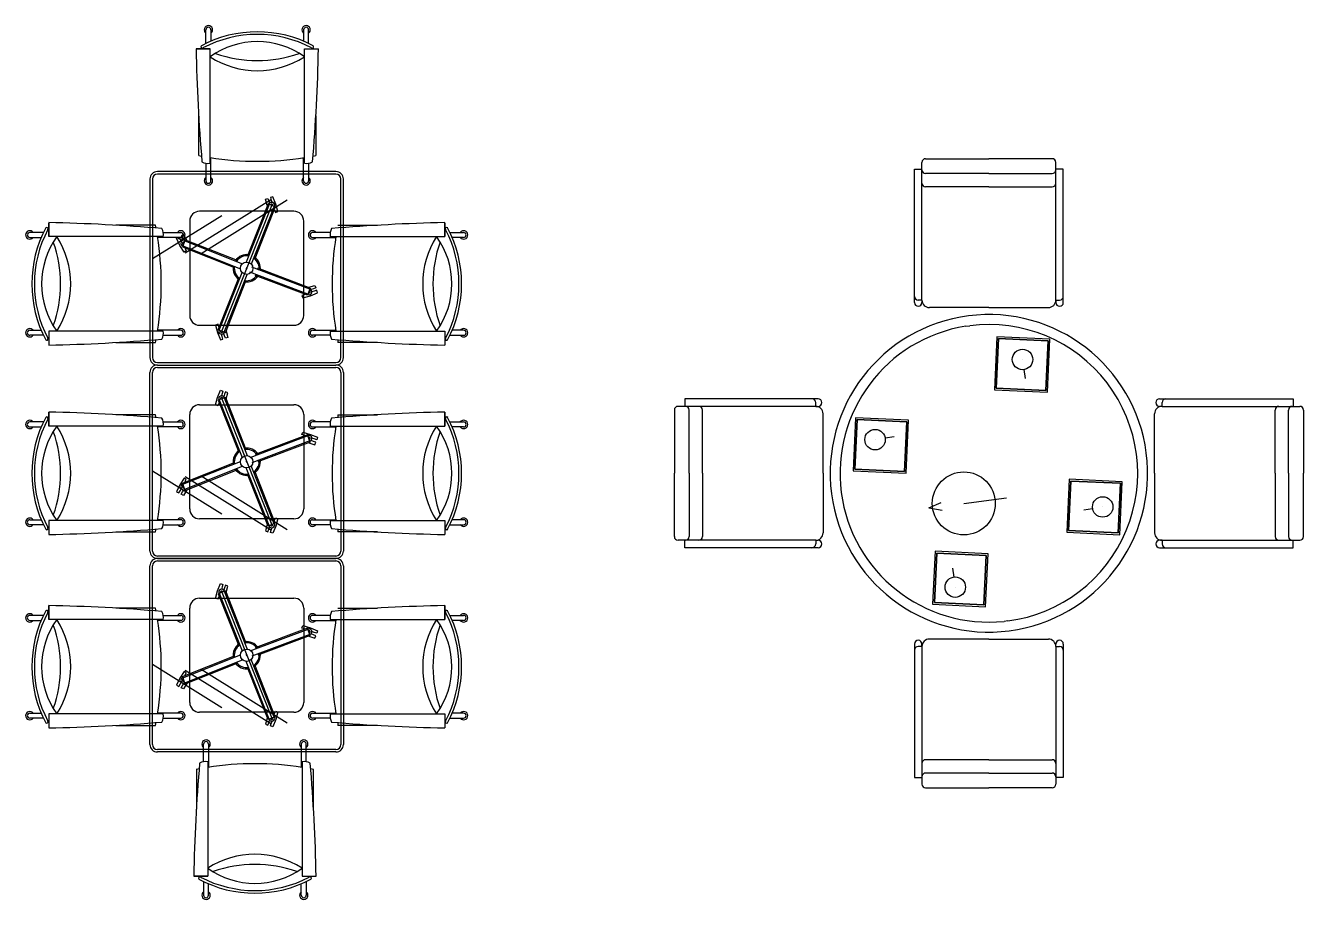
# Model space of a CAD drawing. Header units: millimetres. Extents: x 10079 to 35171, y 5151 to 19853.
# Drawn here: x 10339 to 15492, y 5163 to 8687 of the extents above; entities that cross this region are included whole.
import ezdxf

# ---------------------------------------------------------------- set-up
doc = ezdxf.new("R2010")
doc.units = ezdxf.units.MM

msp = doc.modelspace()

# ---------------------------------------------------------------- linework, layer by layer
at = {"color": 18, "linetype": 'ByBlock', "lineweight": -2, "true_color": 0x000000}
for p, q in [((11066.5, 8614.5), (11066.5, 8669.6)), ((11086.5, 8669.6), (11086.5, 8623.5)), ((11460.6, 8669.6), (11460.6, 8623.5)), ((11480.6, 8614.5), (11480.6, 8669.6)), ((11083.3, 8593.3), (11026.8, 8593.3)), ((11026.8, 8593.3), (11083.3, 8593.3)), ((11083.3, 8131.8), (11083.3, 8593.3)), ((11463.8, 8131.8), (11463.8, 8593.3)), ((11463.8, 8593.3), (11520.3, 8593.3)), ((11037.3, 8162.8), (11037.3, 8322.1)), ((11509.8, 8322.1), (11509.8, 8162.8)), ((11086.5, 8060.5), (11086.5, 8153.9)), ((11460.6, 8060.5), (11460.6, 8153.9)), ((13968.8, 8149.8), (14223.8, 8149.8)), ((14478.8, 8149.8), (14223.8, 8149.8)), ((11591, 8098), (10871, 8098)), ((11066.5, 8131.4), (11066.5, 8060.5)), ((11480.6, 8131.4), (11480.6, 8060.5)), ((13923.8, 7569.8), (13923.8, 8107.8)), ((13923.8, 8107.8), (13953.8, 8107.8)), ((13953.8, 8107.8), (13953.8, 8134.8)), ((13953.8, 7579.8), (13953.8, 8107.8)), ((14493.8, 8107.8), (14493.8, 8134.8)), ((14523.8, 8107.8), (14493.8, 8107.8)), ((14493.8, 7579.8), (14493.8, 8107.8)), ((14523.8, 7569.8), (14523.8, 8107.8)), ((10841, 8068), (10841, 7348)), ((10851, 8068), (10851, 7348)), ((11591, 8088), (10871, 8088)), ((11611, 7348), (11611, 8068)), ((11621, 7348), (11621, 8068)), ((14223.8, 8089.8), (13968.8, 8089.8)), ((14223.8, 8089.8), (14478.8, 8089.8)), ((11306.8, 7986.5), (11316.7, 7989.9)), ((11316.7, 7989.9), (11320.1, 7979.9)), ((11336.6, 7996.5), (11326.7, 7993.2)), ((11326.7, 7993.2), (11330, 7983.2)), ((11348.1, 7967.1), (11336.6, 7996.5)), ((14223.8, 8036), (13968.8, 8036)), ((14223.8, 8036), (14478.8, 8036)), ((11330.9, 7985.6), (10983.2, 7769.3)), ((11421, 7938), (11041, 7938)), ((11394.7, 7982.1), (11047, 7765.8)), ((11130.3, 7454.3), (11331.7, 7961.7)), ((11321.7, 7965.6), (11229.3, 7732.9)), ((11317, 7967.5), (11233.8, 7757.9)), ((11341.7, 7957.7), (11249.3, 7725)), ((11346.3, 7955.8), (11263.1, 7746.2)), ((11313.8, 7961.5), (11306.8, 7986.5)), ((11346.3, 7955.8), (11317, 7967.5)), ((11320.1, 7979.9), (11323.3, 7970.3)), ((11330, 7983.2), (11333.2, 7973.6)), ((11343.2, 7943.7), (11343.3, 7943.4)), ((11343.3, 7943.4), (11346.6, 7933.4)), ((11346.6, 7933.4), (11356.6, 7936.8)), ((11356.6, 7936.8), (11348.1, 7967.1)), ((10432.5, 7891.9), (10432.5, 7835.5)), ((10432.5, 7835.5), (10432.5, 7891.9)), ((11130.6, 7919.9), (10851, 7745.9)), ((11001, 7898), (11001, 7518)), ((11461, 7518), (11461, 7898)), ((12029.4, 7835.5), (12029.4, 7891.9)), ((12029.4, 7891.9), (12029.4, 7835.5)), ((10411.3, 7852.3), (10356.2, 7852.3)), ((10894, 7835.5), (10432.5, 7835.5)), ((10863, 7881.4), (10703.8, 7881.4)), ((10894.4, 7852.3), (10965.3, 7852.3)), ((10948.5, 7829), (10957.7, 7833.9)), ((10957.7, 7833.9), (10962.7, 7824.7)), ((10976.2, 7843.9), (10967, 7838.9)), ((10967, 7838.9), (10972, 7829.7)), ((10989.7, 7821.6), (10976.2, 7843.9)), ((11567.5, 7852.3), (11496.6, 7852.3)), ((11567.9, 7835.5), (12029.4, 7835.5)), ((11598.9, 7881.4), (11758.2, 7881.4)), ((12050.6, 7852.3), (12105.8, 7852.3)), ((10356.2, 7832.3), (10402.3, 7832.3)), ((10965.3, 7832.3), (10871.9, 7832.3)), ((10962, 7800.5), (10948.5, 7829)), ((10978.3, 7773.5), (10962, 7800.5)), ((10962.7, 7824.7), (10967.5, 7815.8)), ((10983.1, 7823.3), (10971.5, 7794)), ((10971.5, 7794), (11181.1, 7710.8)), ((10972, 7829.7), (10976.8, 7820.7)), ((10973.3, 7798.7), (11206, 7706.3)), ((10981.2, 7818.7), (11214, 7726.3)), ((10982.4, 7788), (10982.6, 7787.7)), ((10982.6, 7787.7), (10987.5, 7778.4)), ((10983.1, 7823.3), (11192.7, 7740.1)), ((11496.6, 7832.3), (11590.1, 7832.3)), ((12105.8, 7832.3), (12059.6, 7832.3)), ((10987.5, 7778.4), (10978.3, 7773.5)), ((11120.3, 7458.2), (11212.7, 7690.9)), ((11140.2, 7450.3), (11232.6, 7683)), ((11233.3, 7707), (11228.6, 7708.9)), ((11228.6, 7708.9), (11233.3, 7707)), ((11228.6, 7708.9), (11233.3, 7707)), ((11233.3, 7707), (11228.6, 7708.9)), ((11231.9, 7710.3), (11230, 7705.6)), ((11231.9, 7710.3), (11230, 7705.6)), ((11230, 7705.6), (11231.9, 7710.3)), ((11230, 7705.6), (11231.9, 7710.3)), ((11478, 7603.6), (11243.7, 7691.8)), ((11485.6, 7623.8), (11251.2, 7711.9)), ((11476.3, 7599), (11265.2, 7678.3)), ((11487.3, 7628.5), (11276.3, 7707.8)), ((11115.6, 7460.1), (11198.8, 7669.7)), ((11144.9, 7448.4), (11228.1, 7658)), ((11487.3, 7628.5), (11476.3, 7599)), ((11481.4, 7631.6), (11506.2, 7639.1)), ((11509.7, 7629.2), (11499.8, 7625.7)), ((11506.2, 7639.1), (11509.7, 7629.2)), ((11463.8, 7601.7), (11453.9, 7598.2)), ((11453.9, 7598.2), (11457.4, 7588.3)), ((11457.4, 7588.3), (11487.6, 7597.4)), ((11464.1, 7601.9), (11463.8, 7601.7)), ((11487.6, 7597.4), (11516.8, 7609.4)), ((11499.8, 7625.7), (11490.3, 7622.3)), ((11503.4, 7615.8), (11493.8, 7612.4)), ((11513.3, 7619.3), (11503.4, 7615.8)), ((11516.8, 7609.4), (11513.3, 7619.3)), ((13953.8, 7579.8), (13938.8, 7579.8)), ((13953.8, 7579.8), (13953.8, 7569.8)), ((14493.8, 7579.8), (14493.8, 7569.8)), ((14493.8, 7579.8), (14508.8, 7579.8)), ((14223.8, 7549.8), (13983.8, 7549.8)), ((14223.8, 7549.8), (14463.8, 7549.8)), ((11041, 7478), (11421, 7478)), ((11115.3, 7482.5), (11105.3, 7479.1)), ((11105.3, 7479.1), (11113.8, 7448.8)), ((11118.6, 7472.5), (11115.3, 7482.5)), ((11118.7, 7472.2), (11118.6, 7472.5)), ((14130.6, 7474.3), (14146.6, 7476.3)), ((10356.2, 7458.1), (10402.3, 7458.1)), ((10411.3, 7438.1), (10356.2, 7438.1)), ((10894, 7454.9), (10432.5, 7454.9)), ((10432.5, 7454.9), (10432.5, 7398.4)), ((10965.3, 7458.1), (10871.9, 7458.1)), ((10894.4, 7438.1), (10965.3, 7438.1)), ((11113.8, 7448.8), (11125.3, 7419.4)), ((11144.9, 7448.4), (11115.6, 7460.1)), ((11125.3, 7419.4), (11135.3, 7422.7)), ((11131.9, 7432.7), (11128.7, 7442.3)), ((11135.3, 7422.7), (11131.9, 7432.7)), ((11141.9, 7436), (11138.7, 7445.6)), ((11145.2, 7426), (11141.9, 7436)), ((11155.2, 7429.4), (11145.2, 7426)), ((11148.2, 7454.4), (11155.2, 7429.4)), ((11496.6, 7458.1), (11590.1, 7458.1)), ((11567.5, 7438.1), (11496.6, 7438.1)), ((11567.9, 7454.9), (12029.4, 7454.9)), ((12029.4, 7454.9), (12029.4, 7398.4)), ((12050.6, 7438.1), (12105.8, 7438.1)), ((12105.8, 7458.1), (12059.6, 7458.1)), ((14256.3, 7432.1), (14246.3, 7218.3)), ((14253.6, 7225), (14263, 7424.8)), ((14263, 7424.8), (14253.6, 7225)), ((14470.1, 7422.1), (14256.3, 7432.1)), ((14462.8, 7415.4), (14263, 7424.8)), ((14263, 7424.8), (14462.8, 7415.4)), ((14460.1, 7208.3), (14470.1, 7422.1)), ((10703.8, 7408.9), (10863, 7408.9)), ((11758.2, 7408.9), (11598.9, 7408.9)), ((14453.4, 7215.7), (14462.8, 7415.4)), ((14462.8, 7415.4), (14453.4, 7215.7)), ((10871, 7328), (11591, 7328)), ((10871, 7318), (11591, 7318)), ((10871, 7318), (11591, 7318)), ((14359.5, 7340.4), (14359.5, 7340.3)), ((10841, 6568), (10841, 7288)), ((10851, 6568), (10851, 7288)), ((10871, 7308), (11591, 7308)), ((11611, 7288), (11611, 6568)), ((11621, 7288), (11621, 6568)), ((14370.8, 7263.9), (14365.5, 7299.5)), ((11113.8, 7187.1), (11125.3, 7216.5)), ((11125.3, 7216.5), (11135.3, 7213.2)), ((14246.3, 7218.3), (14460.1, 7208.3)), ((14453.4, 7215.7), (14253.6, 7225)), ((14253.6, 7225), (14453.4, 7215.7)), ((11105.3, 7156.8), (11113.8, 7187.1)), ((11118.6, 7163.4), (11115.3, 7153.4)), ((11144.9, 7187.5), (11115.6, 7175.8)), ((11115.6, 7175.8), (11198.8, 6966.2)), ((11118.7, 7163.7), (11118.6, 7163.4)), ((11120.3, 7177.7), (11212.7, 6945)), ((11131.9, 7203.2), (11128.7, 7193.6)), ((11130.3, 7181.7), (11331.7, 6674.3)), ((11135.3, 7213.2), (11131.9, 7203.2)), ((11141.9, 7199.9), (11138.7, 7190.3)), ((11140.2, 7185.6), (11232.6, 6952.9)), ((11145.2, 7209.9), (11141.9, 7199.9)), ((11144.9, 7187.5), (11228.1, 6977.9)), ((11155.2, 7206.5), (11145.2, 7209.9)), ((11148.2, 7181.5), (11155.2, 7206.5)), ((13535.4, 7181.4), (12997.4, 7181.4)), ((12997.4, 7181.4), (12997.4, 7151.4)), ((13525.4, 7151.4), (13525.4, 7166.4)), ((14912.1, 7181.4), (15450.2, 7181.4)), ((14922.1, 7151.4), (14922.1, 7166.4)), ((15450.2, 7181.4), (15450.2, 7151.4)), ((10432.5, 7128.2), (10432.5, 7071.7)), ((10432.5, 7071.7), (10432.5, 7128.2)), ((10863, 7117.7), (10703.8, 7117.7)), ((11001, 6738), (11001, 7118)), ((11041, 7158), (11421, 7158)), ((11115.3, 7153.4), (11105.3, 7156.8)), ((11461, 7118), (11461, 6738)), ((11598.9, 7117.7), (11758.2, 7117.7)), ((12029.4, 7071.7), (12029.4, 7128.2)), ((12029.4, 7128.2), (12029.4, 7071.7)), ((12955.4, 7136.4), (12955.4, 6881.4)), ((12997.4, 7151.4), (12970.4, 7151.4)), ((13525.4, 7151.4), (12997.4, 7151.4)), ((13015.4, 6881.4), (13015.4, 7136.4)), ((13069.2, 6881.4), (13069.2, 7136.4)), ((13525.4, 7151.4), (13535.4, 7151.4)), ((13555.4, 6881.4), (13555.4, 7121.4)), ((14892.1, 6881.4), (14892.1, 7121.4)), ((14922.1, 7151.4), (14912.1, 7151.4)), ((14922.1, 7151.4), (15450.2, 7151.4)), ((15378.4, 6881.4), (15378.4, 7136.4)), ((15432.1, 6881.4), (15432.1, 7136.4)), ((15450.2, 7151.4), (15477.1, 7151.4)), ((15492.1, 7136.4), (15492.1, 6881.4)), ((10411.3, 7088.5), (10356.2, 7088.5)), ((10356.2, 7068.5), (10402.3, 7068.5)), ((10894, 7071.7), (10432.5, 7071.7)), ((10965.3, 7068.5), (10871.9, 7068.5)), ((10894.4, 7088.5), (10965.3, 7088.5)), ((11567.5, 7088.5), (11496.6, 7088.5)), ((11496.6, 7068.5), (11590.1, 7068.5)), ((11567.9, 7071.7), (12029.4, 7071.7)), ((12050.6, 7088.5), (12105.8, 7088.5)), ((12105.8, 7068.5), (12059.6, 7068.5)), ((13686.4, 7105.5), (13676.4, 6891.8)), ((13693.1, 7098.2), (13683.7, 6898.4)), ((13683.7, 6898.4), (13693.1, 7098.2)), ((13900.2, 7095.5), (13686.4, 7105.5)), ((13693.1, 7098.2), (13892.9, 7088.8)), ((13892.9, 7088.8), (13693.1, 7098.2)), ((13892.9, 7088.8), (13883.5, 6889.1)), ((13883.5, 6889.1), (13892.9, 7088.8)), ((13890.2, 6881.7), (13900.2, 7095.5)), ((11478, 7032.3), (11243.7, 6944.2)), ((11485.6, 7012.1), (11251.2, 6924)), ((11476.3, 7036.9), (11265.2, 6957.6)), ((11453.9, 7037.7), (11457.4, 7047.6)), ((11463.8, 7034.2), (11453.9, 7037.7)), ((11457.4, 7047.6), (11487.6, 7038.5)), ((11464.1, 7034.1), (11463.8, 7034.2)), ((11487.3, 7007.5), (11476.3, 7036.9)), ((11487.6, 7038.5), (11516.8, 7026.5)), ((11499.8, 7010.2), (11490.3, 7013.6)), ((11503.4, 7020.1), (11493.8, 7023.5)), ((11509.7, 7006.7), (11499.8, 7010.2)), ((11513.3, 7016.6), (11503.4, 7020.1)), ((11516.8, 7026.5), (11513.3, 7016.6)), ((13764.8, 7017.1), (13764.8, 7017.1)), ((13841.3, 7028.4), (13805.7, 7023.1)), ((11487.3, 7007.5), (11276.3, 6928.1)), ((11481.4, 7004.3), (11506.2, 6996.8)), ((11506.2, 6996.8), (11509.7, 7006.7)), ((10971.5, 6841.9), (11181.1, 6925.1)), ((10973.3, 6837.2), (11206, 6929.6)), ((10981.2, 6817.3), (11214, 6909.6)), ((11233.3, 6928.9), (11228.6, 6927)), ((11228.6, 6927), (11233.3, 6928.9)), ((11228.6, 6927), (11233.3, 6928.9)), ((11233.3, 6928.9), (11228.6, 6927)), ((11230, 6930.3), (11231.9, 6925.6)), ((11230, 6930.3), (11231.9, 6925.6)), ((11231.9, 6925.6), (11230, 6930.3)), ((11231.9, 6925.6), (11230, 6930.3)), ((11341.7, 6678.2), (11249.3, 6910.9)), ((11130.6, 6716), (10851, 6890)), ((10978.3, 6862.4), (10962, 6835.4)), ((10987.5, 6857.5), (10978.3, 6862.4)), ((10982.6, 6848.2), (10987.5, 6857.5)), ((10983.1, 6812.6), (11192.7, 6895.8)), ((11330.9, 6650.3), (10983.2, 6866.6)), ((11394.7, 6653.8), (11047, 6870.1)), ((11321.7, 6670.3), (11229.3, 6903)), ((11317, 6668.4), (11233.8, 6878)), ((11346.3, 6680.1), (11263.1, 6889.7)), ((12955.4, 6626.4), (12955.4, 6881.4)), ((13015.4, 6881.4), (13015.4, 6626.4)), ((13069.2, 6881.4), (13069.2, 6626.4)), ((13555.4, 6881.4), (13555.4, 6641.4)), ((13676.4, 6891.8), (13890.2, 6881.7)), ((13683.7, 6898.4), (13883.5, 6889.1)), ((13883.5, 6889.1), (13683.7, 6898.4)), ((14547.7, 6857.6), (14537.7, 6643.9)), ((14761.5, 6847.6), (14547.7, 6857.6)), ((14892.1, 6881.4), (14892.1, 6641.4)), ((14892.1, 6881.4), (14892.1, 6881.4)), ((15378.4, 6881.4), (15378.4, 6626.4)), ((15432.1, 6881.4), (15432.1, 6626.4)), ((15492.1, 6626.4), (15492.1, 6881.4)), ((10962, 6835.4), (10948.5, 6806.9)), ((10948.5, 6806.9), (10957.7, 6802)), ((10957.7, 6802), (10962.7, 6811.2)), ((10962.7, 6811.2), (10967.5, 6820.2)), ((10967, 6797), (10972, 6806.3)), ((10983.1, 6812.6), (10971.5, 6841.9)), ((10972, 6806.3), (10976.8, 6815.2)), ((10989.7, 6814.3), (10976.2, 6792)), ((10982.4, 6847.9), (10982.6, 6848.2)), ((14545, 6650.5), (14554.4, 6850.3)), ((14554.4, 6850.3), (14545, 6650.5)), ((14754.2, 6841), (14554.4, 6850.3)), ((14554.4, 6850.3), (14754.2, 6841)), ((14744.8, 6641.2), (14754.2, 6841)), ((14754.2, 6841), (14744.8, 6641.2)), ((14751.5, 6633.9), (14761.5, 6847.6)), ((10976.2, 6792), (10967, 6797)), ((13981.3, 6741.7), (14030.7, 6763.6)), ((14122.6, 6760), (14295.3, 6782.4)), ((14122.6, 6760), (14122.6, 6760)), ((11343.3, 6692.5), (11346.6, 6702.5)), ((11346.6, 6702.5), (11356.6, 6699.1)), ((11356.6, 6699.1), (11348.1, 6668.8)), ((13981.3, 6741.7), (14034.7, 6733.2)), ((14606.3, 6734.5), (14641.9, 6739.7)), ((14682.7, 6745.7), (14682.7, 6745.7)), ((10356.2, 6694.3), (10402.3, 6694.3)), ((10411.3, 6674.3), (10356.2, 6674.3)), ((10894, 6691.1), (10432.5, 6691.1)), ((10432.5, 6691.1), (10432.5, 6634.7)), ((10965.3, 6694.3), (10871.9, 6694.3)), ((10894.4, 6674.3), (10965.3, 6674.3)), ((11421, 6698), (11041, 6698)), ((11313.8, 6674.4), (11306.8, 6649.4)), ((11306.8, 6649.4), (11316.7, 6646)), ((11316.7, 6646), (11320.1, 6656)), ((11346.3, 6680.1), (11317, 6668.4)), ((11320.1, 6656), (11323.3, 6665.6)), ((11326.7, 6642.7), (11330, 6652.7)), ((11330, 6652.7), (11333.2, 6662.3)), ((11348.1, 6668.8), (11336.6, 6639.4)), ((11343.2, 6692.2), (11343.3, 6692.5)), ((11496.6, 6694.3), (11590.1, 6694.3)), ((11567.5, 6674.3), (11496.6, 6674.3)), ((11567.9, 6691.1), (12029.4, 6691.1)), ((12029.4, 6691.1), (12029.4, 6634.7)), ((12050.6, 6674.3), (12105.8, 6674.3)), ((12105.8, 6694.3), (12059.6, 6694.3)), ((14744.8, 6641.2), (14545, 6650.5)), ((14545, 6650.5), (14744.8, 6641.2)), ((10703.8, 6645.2), (10863, 6645.2)), ((11336.6, 6639.4), (11326.7, 6642.7)), ((11758.2, 6645.2), (11598.9, 6645.2)), ((12997.4, 6611.4), (12970.4, 6611.4)), ((12997.4, 6581.4), (12997.4, 6611.4)), ((13525.4, 6611.4), (12997.4, 6611.4)), ((13525.4, 6611.4), (13535.4, 6611.4)), ((13525.4, 6611.4), (13525.4, 6596.4)), ((14537.7, 6643.9), (14751.5, 6633.9)), ((14922.1, 6611.4), (14912.1, 6611.4)), ((14922.1, 6611.4), (15450.2, 6611.4)), ((14922.1, 6611.4), (14922.1, 6596.4)), ((15450.2, 6581.4), (15450.2, 6611.4)), ((15450.2, 6611.4), (15477.1, 6611.4)), ((11591, 6548), (10871, 6548)), ((13535.4, 6581.4), (12997.4, 6581.4)), ((14006.9, 6567), (13996.9, 6353.2)), ((14004.2, 6359.9), (14013.6, 6559.7)), ((14013.6, 6559.7), (14004.2, 6359.9)), ((14220.7, 6557), (14006.9, 6567)), ((14213.4, 6550.3), (14013.6, 6559.7)), ((14013.6, 6559.7), (14213.4, 6550.3)), ((14204, 6350.5), (14213.4, 6550.3)), ((14213.4, 6550.3), (14204, 6350.5)), ((14210.7, 6343.2), (14220.7, 6557)), ((14912.1, 6581.4), (15450.2, 6581.4)), ((10841, 5788), (10841, 6508)), ((10851, 5788), (10851, 6508)), ((10871, 6538), (11591, 6538)), ((11591, 6538), (10871, 6538)), ((10871, 6528), (11591, 6528)), ((11611, 6508), (11611, 5788)), ((11621, 6508), (11621, 5788)), ((14076.8, 6498.9), (14082.1, 6463.3)), ((11105.3, 6376.8), (11113.8, 6407.1)), ((11113.8, 6407.1), (11125.3, 6436.5)), ((11144.9, 6407.5), (11115.6, 6395.8)), ((11115.6, 6395.8), (11198.8, 6186.2)), ((11120.3, 6397.7), (11212.7, 6165)), ((11125.3, 6436.5), (11135.3, 6433.2)), ((11131.9, 6423.2), (11128.7, 6413.6)), ((11130.3, 6401.7), (11331.7, 5894.3)), ((11135.3, 6433.2), (11131.9, 6423.2)), ((11141.9, 6419.9), (11138.7, 6410.3)), ((11140.2, 6405.6), (11232.6, 6172.9)), ((11145.2, 6429.9), (11141.9, 6419.9)), ((11144.9, 6407.5), (11228.1, 6197.9)), ((11155.2, 6426.5), (11145.2, 6429.9)), ((11148.2, 6401.5), (11155.2, 6426.5)), ((14088.1, 6422.5), (14088.1, 6422.5)), ((10432.5, 6348.2), (10432.5, 6291.7)), ((10432.5, 6291.7), (10432.5, 6348.2)), ((11041, 6378), (11421, 6378)), ((11115.3, 6373.4), (11105.3, 6376.8)), ((11118.6, 6383.4), (11115.3, 6373.4)), ((11118.7, 6383.7), (11118.6, 6383.4)), ((12029.4, 6291.7), (12029.4, 6348.2)), ((12029.4, 6348.2), (12029.4, 6291.7)), ((13996.9, 6353.2), (14210.7, 6343.2)), ((14204, 6350.5), (14004.2, 6359.9)), ((14004.2, 6359.9), (14204, 6350.5)), ((10411.3, 6308.5), (10356.2, 6308.5)), ((10356.2, 6288.5), (10402.3, 6288.5)), ((10894, 6291.7), (10432.5, 6291.7)), ((10863, 6337.7), (10703.8, 6337.7)), ((10965.3, 6288.5), (10871.9, 6288.5)), ((10894.4, 6308.5), (10965.3, 6308.5)), ((11001, 5958), (11001, 6338)), ((11461, 6338), (11461, 5958)), ((11567.5, 6308.5), (11496.6, 6308.5)), ((11496.6, 6288.5), (11590.1, 6288.5)), ((11567.9, 6291.7), (12029.4, 6291.7)), ((11598.9, 6337.7), (11758.2, 6337.7)), ((12050.6, 6308.5), (12105.8, 6308.5)), ((12105.8, 6288.5), (12059.6, 6288.5)), ((11478, 6252.3), (11243.7, 6164.2)), ((11476.3, 6256.9), (11265.2, 6177.6)), ((11453.9, 6257.7), (11457.4, 6267.6)), ((11463.8, 6254.2), (11453.9, 6257.7)), ((11457.4, 6267.6), (11487.6, 6258.5)), ((11464.1, 6254.1), (11463.8, 6254.2)), ((11487.3, 6227.5), (11476.3, 6256.9)), ((11487.6, 6258.5), (11516.8, 6246.5)), ((11503.4, 6240.1), (11493.8, 6243.5)), ((11513.3, 6236.6), (11503.4, 6240.1)), ((11516.8, 6246.5), (11513.3, 6236.6)), ((14300.8, 6286.5), (14284.8, 6284.4)), ((11485.6, 6232.1), (11251.2, 6144)), ((11487.3, 6227.5), (11276.3, 6148.1)), ((11481.4, 6224.3), (11506.2, 6216.8)), ((11499.8, 6230.2), (11490.3, 6233.6)), ((11509.7, 6226.7), (11499.8, 6230.2)), ((11506.2, 6216.8), (11509.7, 6226.7)), ((13923.8, 6193.1), (13923.8, 5655)), ((13953.8, 6183.1), (13953.8, 6193.1)), ((14223.8, 6213.1), (13983.8, 6213.1)), ((14223.8, 6213.1), (14463.8, 6213.1)), ((14493.8, 6183.1), (14493.8, 6193.1)), ((14523.8, 6193.1), (14523.8, 5655)), ((10971.5, 6061.9), (11181.1, 6145.1)), ((10973.3, 6057.2), (11206, 6149.6)), ((11233.3, 6148.9), (11228.6, 6147)), ((11228.6, 6147), (11233.3, 6148.9)), ((11228.6, 6147), (11233.3, 6148.9)), ((11233.3, 6148.9), (11228.6, 6147)), ((11231.9, 6145.6), (11230, 6150.3)), ((11231.9, 6145.6), (11230, 6150.3)), ((11230, 6150.3), (11231.9, 6145.6)), ((11230, 6150.3), (11231.9, 6145.6)), ((13953.8, 6183.1), (13938.8, 6183.1)), ((13953.8, 6183.1), (13953.8, 5655)), ((14493.8, 6183.1), (14493.8, 5655)), ((14493.8, 6183.1), (14508.8, 6183.1)), ((11130.6, 5936), (10851, 6110)), ((10978.3, 6082.4), (10962, 6055.4)), ((10987.5, 6077.5), (10978.3, 6082.4)), ((10981.2, 6037.3), (11214, 6129.6)), ((10983.1, 6032.6), (11192.7, 6115.8)), ((11330.9, 5870.3), (10983.2, 6086.6)), ((11394.7, 5873.8), (11047, 6090.1)), ((11321.7, 5890.3), (11229.3, 6123)), ((11317, 5888.4), (11233.8, 6098)), ((11341.7, 5898.2), (11249.3, 6130.9)), ((11346.3, 5900.1), (11263.1, 6109.7)), ((10962, 6055.4), (10948.5, 6026.9)), ((10957.7, 6022), (10962.7, 6031.2)), ((10962.7, 6031.2), (10967.5, 6040.2)), ((10983.1, 6032.6), (10971.5, 6061.9)), ((10972, 6026.3), (10976.8, 6035.2)), ((10989.7, 6034.3), (10976.2, 6012)), ((10982.4, 6067.9), (10982.6, 6068.2)), ((10982.6, 6068.2), (10987.5, 6077.5)), ((10948.5, 6026.9), (10957.7, 6022)), ((10967, 6017), (10972, 6026.3)), ((10976.2, 6012), (10967, 6017)), ((10356.2, 5914.3), (10402.3, 5914.3)), ((10411.3, 5894.3), (10356.2, 5894.3)), ((10894, 5911.1), (10432.5, 5911.1)), ((10432.5, 5911.1), (10432.5, 5854.7)), ((10965.3, 5914.3), (10871.9, 5914.3)), ((10894.4, 5894.3), (10965.3, 5894.3)), ((11421, 5918), (11041, 5918)), ((11313.8, 5894.4), (11306.8, 5869.4)), ((11316.7, 5866), (11320.1, 5876)), ((11346.3, 5900.1), (11317, 5888.4)), ((11320.1, 5876), (11323.3, 5885.6)), ((11330, 5872.7), (11333.2, 5882.3)), ((11348.1, 5888.8), (11336.6, 5859.4)), ((11343.2, 5912.2), (11343.3, 5912.5)), ((11343.3, 5912.5), (11346.6, 5922.5)), ((11346.6, 5922.5), (11356.6, 5919.1)), ((11356.6, 5919.1), (11348.1, 5888.8)), ((11496.6, 5914.3), (11590.1, 5914.3)), ((11567.5, 5894.3), (11496.6, 5894.3)), ((11567.9, 5911.1), (12029.4, 5911.1)), ((12029.4, 5911.1), (12029.4, 5854.7)), ((12050.6, 5894.3), (12105.8, 5894.3)), ((12105.8, 5914.3), (12059.6, 5914.3)), ((10703.8, 5865.2), (10863, 5865.2)), ((11306.8, 5869.4), (11316.7, 5866)), ((11326.7, 5862.7), (11330, 5872.7)), ((11336.6, 5859.4), (11326.7, 5862.7)), ((11758.2, 5865.2), (11598.9, 5865.2)), ((11057, 5718.5), (11057, 5789.5)), ((11077, 5789.5), (11077, 5696)), ((11451.2, 5789.5), (11451.2, 5696)), ((11471.2, 5718.5), (11471.2, 5789.5)), ((11591, 5768), (10871, 5768)), ((11591, 5758), (10871, 5758)), ((14223.8, 5726.8), (13968.8, 5726.8)), ((14223.8, 5726.8), (14478.8, 5726.8)), ((11027.9, 5687.2), (11027.9, 5527.9)), ((11073.8, 5718.1), (11073.8, 5256.7)), ((11454.4, 5718.1), (11454.4, 5256.7)), ((11500.4, 5527.9), (11500.4, 5687.2)), ((14223.8, 5673.1), (13968.8, 5673.1)), ((14223.8, 5673.1), (14478.8, 5673.1)), ((13923.8, 5655), (13953.8, 5655)), ((13953.8, 5655), (13953.8, 5628.1)), ((14523.8, 5655), (14493.8, 5655)), ((14493.8, 5655), (14493.8, 5628.1)), ((13968.8, 5613.1), (14223.8, 5613.1)), ((14478.8, 5613.1), (14223.8, 5613.1)), ((11073.8, 5256.7), (11017.4, 5256.7)), ((11017.4, 5256.7), (11073.8, 5256.7)), ((11454.4, 5256.7), (11510.9, 5256.7)), ((11057, 5235.4), (11057, 5180.3)), ((11077, 5180.3), (11077, 5226.5)), ((11451.2, 5180.3), (11451.2, 5226.5)), ((11471.2, 5235.4), (11471.2, 5180.3))]:
    msp.add_line(p, q, dxfattribs=at)
for centre, radius in [((11231, 7708), 25), ((14359.5, 7340.3), 41.3), ((13764.8, 7017.1), 41.3), ((11231, 6928), 25), ((14122.6, 6760), 127), ((14682.7, 6745.7), 41.3), ((14088.1, 6422.5), 41.3), ((11231, 6148), 25)]:
    msp.add_circle(centre, radius, dxfattribs=at)
for centre, radius, start, end in [((11273.6, 8179.9), 481.4, 62.0686, 117.9314), ((11076.5, 8669.6), 16.9, 306.1574, 233.8426), ((11076.5, 8669.6), 10, 0, 180), ((11470.6, 8669.6), 16.9, 306.1574, 233.8426), ((11470.6, 8669.6), 10, 0, 180), ((11273.6, 8179.9), 470.9, 62.2928, 117.7072), ((11273.6, 8298.4), 323.7, 53.9912, 126.0088), ((17815.9, 8720.3), 6790.3, 181.07178, 184.92591), ((11051.4, 8601.1), 5.33, 128.6891, 307.0729), ((11273.6, 8857.5), 353, 237.3822, 302.6178), ((11273.6, 9054.6), 508.8, 250.6389, 289.3611), ((11495.7, 8601.1), 5.33, 232.9271, 51.3109), ((4731.2, 8720.3), 6790.3, 355.07409, 358.92822), ((11273.6, 9337.2), 1197.9, 258.6259, 259.1827), ((11273.6, 9337.2), 1197.9, 260.8598, 279.1402), ((11273.6, 9337.2), 1197.9, 280.8173, 281.3741), ((13968.8, 8134.8), 15, 90, 180), ((14478.8, 8134.8), 15, 0, 90), ((10871, 8068), 30, 90, 180), ((11073.8, 8175.7), 44.9, 238.9956, 282.1617), ((11473.3, 8175.7), 44.9, 257.8383, 301.0044), ((11591, 8068), 30, 0, 90), ((13968.8, 8104.8), 15, 180, 270), ((14478.8, 8104.8), 15, 270, 0), ((10871, 8068), 20, 90, 180), ((11076.5, 8060.5), 16.9, 126.1574, 53.8426), ((11076.5, 8060.5), 10, 180, 0), ((11470.6, 8060.5), 16.9, 126.1574, 53.8426), ((11470.6, 8060.5), 10, 180, 0), ((11591, 8068), 20, 0, 90), ((13968.8, 8051), 15, 180, 270), ((14478.8, 8051), 15, 270, 0), ((11041, 7898), 40, 90, 180), ((11331.7, 7961.7), 12.1, 338.348, 158.348), ((11331.7, 7961.7), 5.25, 338.348, 158.348), ((11421, 7898), 40, 0, 90), ((10305.5, 1102.8), 6790.3, 85.07409, 88.92822), ((12156.4, 1102.8), 6790.3, 91.07178, 94.92591), ((10356.2, 7842.3), 16.9, 36.1574, 323.8426), ((10356.2, 7842.3), 10, 90, 270), ((10845.9, 7645.2), 481.4, 152.0686, 207.9314), ((10845.9, 7645.2), 470.9, 152.2928, 207.7072), ((10727.5, 7645.2), 323.7, 143.9912, 216.0088), ((10424.7, 7867.4), 5.33, 322.9271, 141.3109), ((10168.3, 7645.2), 353, 327.3822, 32.6178), ((9688.6, 7645.2), 1197.9, 10.8173, 11.3741), ((9688.6, 7645.2), 1197.9, 350.8598, 9.1402), ((10850.1, 7844.9), 44.9, 347.8383, 31.0044), ((10965.3, 7842.3), 16.9, 216.1574, 143.8426), ((10965.3, 7842.3), 10, 270, 90), ((11496.6, 7842.3), 16.9, 36.1574, 323.8426), ((11496.6, 7842.3), 10, 90, 270), ((11611.8, 7844.9), 44.9, 148.9956, 192.1617), ((12773.3, 7645.2), 1197.9, 170.8598, 189.1402), ((12293.7, 7645.2), 353, 147.3822, 212.6178), ((11734.5, 7645.2), 323.7, 323.9912, 36.0088), ((12037.2, 7867.4), 5.33, 38.6891, 217.0729), ((11616, 7645.2), 470.9, 332.2928, 27.7072), ((11616, 7645.2), 481.4, 332.0686, 27.9314), ((12105.8, 7842.3), 16.9, 216.1574, 143.8426), ((12105.8, 7842.3), 10, 270, 90), ((9971.2, 7645.2), 508.8, 340.6389, 19.3611), ((10977.3, 7808.7), 12.1, 68.348, 248.348), ((10977.3, 7808.7), 5.25, 68.348, 248.348), ((12490.8, 7645.2), 508.8, 160.6389, 199.3611), ((11231, 7708), 55, 80.7635, 145.9325), ((11231, 7708), 50, 80.7635, 145.9325), ((11231, 7708), 50, 350.7635, 55.9325), ((11231, 7708), 55, 350.7635, 55.9325), ((11231, 7708), 55, 170.7635, 235.9325), ((11231, 7708), 50, 170.7635, 235.9325), ((11231, 7708), 50, 260.7635, 325.9325), ((11231, 7708), 55, 260.7635, 325.9325), ((11481.8, 7613.7), 12.1, 249.3975, 69.3975), ((11481.8, 7613.7), 5.25, 249.3975, 69.3975), ((13938.8, 7594.8), 15, 180, 270), ((13983.8, 7579.8), 30, 180, 270), ((14463.8, 7579.8), 30, 270, 0), ((14508.8, 7594.8), 15, 270, 0), ((13938.8, 7569.8), 15, 180, 0), ((14508.8, 7569.8), 15, 180, 0), ((11041, 7518), 40, 180, 270), ((11421, 7518), 40, 270, 0), ((14223.7, 6881.3), 640, 7.3847, 187.3847), ((14223.8, 6881.4), 600.1, 98.9315, 275.8378), ((14223.8, 6881.4), 599.9, 277.3746, 97.3947), ((10356.2, 7448.1), 16.9, 36.1574, 323.8426), ((10356.2, 7448.1), 10, 90, 270), ((10424.7, 7423), 5.33, 218.6891, 37.0729), ((10305.5, 14187.6), 6790.3, 271.07178, 274.92591), ((9688.6, 7645.2), 1197.9, 348.6259, 349.1827), ((10850.1, 7445.4), 44.9, 328.9956, 12.1617), ((10965.3, 7448.1), 16.9, 216.1574, 143.8426), ((10965.3, 7448.1), 10, 270, 90), ((11130.3, 7454.3), 12.1, 158.348, 338.348), ((11130.3, 7454.3), 5.25, 158.348, 338.348), ((11496.6, 7448.1), 16.9, 36.1574, 323.8426), ((11496.6, 7448.1), 10, 90, 270), ((11611.8, 7445.4), 44.9, 167.8383, 211.0044), ((12156.4, 14187.6), 6790.3, 265.07409, 268.92822), ((12773.3, 7645.2), 1197.9, 190.8173, 191.3741), ((12037.2, 7423), 5.33, 142.9271, 321.3109), ((12105.8, 7448.1), 16.9, 216.1574, 143.8426), ((12105.8, 7448.1), 10, 270, 90), ((10871, 7348), 30, 180, 270), ((10871, 7288), 30, 90, 180), ((10871, 7348), 20, 180, 270), ((11591, 7348), 20, 270, 0), ((11591, 7348), 30, 270, 0), ((11591, 7288), 30, 0, 90), ((10871, 7288), 20, 90, 180), ((11591, 7288), 20, 0, 90), ((11130.3, 7181.7), 12.1, 21.652, 201.652), ((11130.3, 7181.7), 5.25, 21.652, 201.652), ((13510.4, 7166.4), 15, 0, 90), ((13535.4, 7166.4), 15, 270, 90), ((14912.1, 7166.4), 15, 90, 270), ((14937.1, 7166.4), 15, 90, 180), ((10305.5, 339), 6790.3, 85.07409, 88.92822), ((9688.6, 6881.4), 1197.9, 10.8173, 11.3741), ((11041, 7118), 40, 90, 180), ((11421, 7118), 40, 0, 90), ((12156.4, 339), 6790.3, 91.07178, 94.92591), ((12773.3, 6881.4), 1197.9, 168.6259, 169.1827), ((12970.4, 7136.4), 15, 90, 180), ((13000.4, 7136.4), 15, 0, 90), ((13054.2, 7136.4), 15, 0, 90), ((13525.4, 7121.4), 30, 0, 90), ((14922.1, 7121.4), 30, 90, 180), ((15393.4, 7136.4), 15, 90, 180), ((15447.1, 7136.4), 15, 90, 180), ((15477.1, 7136.4), 15, 0, 90), ((10356.2, 7078.5), 16.9, 36.1574, 323.8426), ((10356.2, 7078.5), 10, 90, 270), ((10845.9, 6881.4), 481.4, 152.0686, 207.9314), ((10845.9, 6881.4), 470.9, 152.2928, 207.7072), ((10727.5, 6881.4), 323.7, 143.9912, 216.0088), ((10424.7, 7103.6), 5.33, 322.9271, 141.3109), ((10168.3, 6881.4), 353, 327.3822, 32.6178), ((9688.6, 6881.4), 1197.9, 350.8598, 9.1402), ((10850.1, 7081.2), 44.9, 347.8383, 31.0044), ((10965.3, 7078.5), 16.9, 216.1574, 143.8426), ((10965.3, 7078.5), 10, 270, 90), ((11496.6, 7078.5), 16.9, 36.1574, 323.8426), ((11496.6, 7078.5), 10, 90, 270), ((11611.8, 7081.2), 44.9, 148.9956, 192.1617), ((12773.3, 6881.4), 1197.9, 170.8598, 189.1402), ((12293.7, 6881.4), 353, 147.3822, 212.6178), ((11734.5, 6881.4), 323.7, 323.9912, 36.0088), ((12037.2, 7103.6), 5.33, 38.6891, 217.0729), ((11616, 6881.4), 470.9, 332.2928, 27.7072), ((11616, 6881.4), 481.4, 332.0686, 27.9314), ((12105.8, 7078.5), 16.9, 216.1574, 143.8426), ((12105.8, 7078.5), 10, 270, 90), ((9971.2, 6881.4), 508.8, 340.6389, 19.3611), ((11481.8, 7022.2), 12.1, 290.6025, 110.6025), ((11481.8, 7022.2), 5.25, 290.6025, 110.6025), ((12490.8, 6881.4), 508.8, 160.6389, 199.3611), ((11231, 6928), 55, 124.0675, 189.2365), ((11231, 6928), 50, 124.0675, 189.2365), ((11231, 6928), 55, 34.0675, 99.2365), ((11231, 6928), 50, 34.0675, 99.2365), ((14223.7, 6881.3), 640, 187.3847, 7.3847), ((11231, 6928), 50, 304.0675, 9.2365), ((11231, 6928), 55, 304.0675, 9.2365), ((11231, 6928), 55, 214.0675, 279.2365), ((11231, 6928), 50, 214.0675, 279.2365), ((10977.3, 6827.2), 12.1, 111.652, 291.652), ((10977.3, 6827.2), 5.25, 111.652, 291.652), ((10356.2, 6684.3), 16.9, 36.1574, 323.8426), ((10965.3, 6684.3), 16.9, 216.1574, 143.8426), ((11041, 6738), 40, 180, 270), ((11421, 6738), 40, 270, 0), ((11496.6, 6684.3), 16.9, 36.1574, 323.8426), ((12105.8, 6684.3), 16.9, 216.1574, 143.8426), ((10356.2, 6684.3), 10, 90, 270), ((10424.7, 6659.2), 5.33, 218.6891, 37.0729), ((10305.5, 13423.8), 6790.3, 271.07178, 274.92591), ((9688.6, 6881.4), 1197.9, 348.6259, 349.1827), ((10850.1, 6681.7), 44.9, 328.9956, 12.1617), ((10965.3, 6684.3), 10, 270, 90), ((11331.7, 6674.3), 12.1, 201.652, 21.652), ((11331.7, 6674.3), 5.25, 201.652, 21.652), ((11496.6, 6684.3), 10, 90, 270), ((11611.8, 6681.7), 44.9, 167.8383, 211.0044), ((12156.4, 13423.8), 6790.3, 265.07409, 268.92822), ((12773.3, 6881.4), 1197.9, 190.8173, 191.3741), ((12037.2, 6659.2), 5.33, 142.9271, 321.3109), ((12105.8, 6684.3), 10, 270, 90), ((12970.4, 6626.4), 15, 180, 270), ((13000.4, 6626.4), 15, 270, 0), ((13054.2, 6626.4), 15, 270, 0), ((13510.4, 6596.4), 15, 270, 0), ((13525.4, 6641.4), 30, 270, 0), ((13535.4, 6596.4), 15, 270, 90), ((14922.1, 6641.4), 30, 180, 270), ((14912.1, 6596.4), 15, 90, 270), ((14937.1, 6596.4), 15, 180, 270), ((15393.4, 6626.4), 15, 180, 270), ((15447.1, 6626.4), 15, 180, 270), ((15477.1, 6626.4), 15, 270, 0), ((10871, 6568), 30, 180, 270), ((10871, 6568), 20, 180, 270), ((11591, 6568), 30, 270, 0), ((11591, 6568), 20, 270, 0), ((10871, 6508), 30, 90, 180), ((10871, 6508), 20, 90, 180), ((11591, 6508), 30, 0, 90), ((11591, 6508), 20, 0, 90), ((11130.3, 6401.7), 12.1, 21.652, 201.652), ((11130.3, 6401.7), 5.25, 21.652, 201.652), ((10305.5, -441), 6790.3, 85.07409, 88.92822), ((11041, 6338), 40, 90, 180), ((11421, 6338), 40, 0, 90), ((12156.4, -441), 6790.3, 91.07178, 94.92591), ((10356.2, 6298.5), 16.9, 36.1574, 323.8426), ((10356.2, 6298.5), 10, 90, 270), ((10845.9, 6101.4), 481.4, 152.0686, 207.9314), ((10845.9, 6101.4), 470.9, 152.2928, 207.7072), ((10727.5, 6101.4), 323.7, 143.9912, 216.0088), ((10424.7, 6323.6), 5.33, 322.9271, 141.3109), ((10168.3, 6101.4), 353, 327.3822, 32.6178), ((9688.6, 6101.4), 1197.9, 10.8173, 11.3741), ((9688.6, 6101.4), 1197.9, 350.8598, 9.1402), ((10850.1, 6301.2), 44.9, 347.8383, 31.0044), ((10965.3, 6298.5), 16.9, 216.1574, 143.8426), ((10965.3, 6298.5), 10, 270, 90), ((11496.6, 6298.5), 16.9, 36.1574, 323.8426), ((11496.6, 6298.5), 10, 90, 270), ((11611.8, 6301.2), 44.9, 148.9956, 192.1617), ((12773.3, 6101.4), 1197.9, 170.8598, 189.1402), ((12293.7, 6101.4), 353, 147.3822, 212.6178), ((11734.5, 6101.4), 323.7, 323.9912, 36.0088), ((12037.2, 6323.6), 5.33, 38.6891, 217.0729), ((11616, 6101.4), 470.9, 332.2928, 27.7072), ((11616, 6101.4), 481.4, 332.0686, 27.9314), ((12105.8, 6298.5), 16.9, 216.1574, 143.8426), ((12105.8, 6298.5), 10, 270, 90), ((9971.2, 6101.4), 508.8, 340.6389, 19.3611), ((11481.8, 6242.2), 12.1, 290.6025, 110.6025), ((11481.8, 6242.2), 5.25, 290.6025, 110.6025), ((12490.8, 6101.4), 508.8, 160.6389, 199.3611), ((11231, 6148), 55, 124.0675, 189.2365), ((11231, 6148), 50, 124.0675, 189.2365), ((11231, 6148), 55, 34.0675, 99.2365), ((11231, 6148), 50, 34.0675, 99.2365), ((13938.8, 6193.1), 15, 0, 180), ((13983.8, 6183.1), 30, 90, 180), ((14463.8, 6183.1), 30, 0, 90), ((14508.8, 6193.1), 15, 0, 180), ((11231, 6148), 50, 304.0675, 9.2365), ((11231, 6148), 55, 304.0675, 9.2365), ((13938.8, 6168.1), 15, 90, 180), ((14508.8, 6168.1), 15, 0, 90), ((11231, 6148), 55, 214.0675, 279.2365), ((11231, 6148), 50, 214.0675, 279.2365), ((10977.3, 6047.2), 12.1, 111.652, 291.652), ((10977.3, 6047.2), 5.25, 111.652, 291.652), ((11041, 5958), 40, 180, 270), ((11421, 5958), 40, 270, 0), ((10356.2, 5904.3), 16.9, 36.1574, 323.8426), ((10356.2, 5904.3), 10, 90, 270), ((10424.7, 5879.2), 5.33, 218.6891, 37.0729), ((10305.5, 12643.8), 6790.3, 271.07178, 274.92591), ((9688.6, 6101.4), 1197.9, 348.6259, 349.1827), ((10850.1, 5901.7), 44.9, 328.9956, 12.1617), ((10965.3, 5904.3), 16.9, 216.1574, 143.8426), ((10965.3, 5904.3), 10, 270, 90), ((11331.7, 5894.3), 12.1, 201.652, 21.652), ((11331.7, 5894.3), 5.25, 201.652, 21.652), ((11496.6, 5904.3), 16.9, 36.1574, 323.8426), ((11496.6, 5904.3), 10, 90, 270), ((11611.8, 5901.7), 44.9, 167.8383, 211.0044), ((12156.4, 12643.8), 6790.3, 265.07409, 268.92822), ((12773.3, 6101.4), 1197.9, 190.8173, 191.3741), ((12037.2, 5879.2), 5.33, 142.9271, 321.3109), ((12105.8, 5904.3), 16.9, 216.1574, 143.8426), ((12105.8, 5904.3), 10, 270, 90), ((10871, 5788), 30, 180, 270), ((10871, 5788), 20, 180, 270), ((11067, 5789.5), 16.9, 306.1574, 233.8426), ((11067, 5789.5), 10, 0, 180), ((11461.2, 5789.5), 16.9, 306.1574, 233.8426), ((11461.2, 5789.5), 10, 0, 180), ((11591, 5788), 30, 270, 0), ((11591, 5788), 20, 270, 0), ((13968.8, 5711.8), 15, 90, 180), ((14478.8, 5711.8), 15, 0, 90), ((17806.5, 5129.6), 6790.3, 175.07409, 178.92822), ((11264.1, 4512.7), 1197.9, 100.8173, 101.3741), ((11064.4, 5674.3), 44.9, 77.8383, 121.0044), ((11264.1, 4512.7), 1197.9, 80.8598, 99.1402), ((11463.9, 5674.3), 44.9, 58.9956, 102.1617), ((4721.8, 5129.6), 6790.3, 1.07178, 4.92591), ((11264.1, 4512.7), 1197.9, 78.6259, 79.1827), ((13968.8, 5658.1), 15, 90, 180), ((14478.8, 5658.1), 15, 0, 90), ((13968.8, 5628.1), 15, 180, 270), ((14478.8, 5628.1), 15, 270, 0), ((11264.1, 4992.4), 353, 57.3822, 122.6178), ((11264.1, 5551.6), 323.7, 233.9912, 306.0088), ((11264.1, 4795.3), 508.8, 70.6389, 109.3611), ((11042, 5248.9), 5.33, 52.9271, 231.3109), ((11264.1, 5670.1), 481.4, 242.0686, 297.9314), ((11264.1, 5670.1), 470.9, 242.2928, 297.7072), ((11486.3, 5248.9), 5.33, 308.6891, 127.0729), ((11067, 5180.3), 16.9, 126.1574, 53.8426), ((11067, 5180.3), 10, 180, 0), ((11461.2, 5180.3), 16.9, 126.1574, 53.8426), ((11461.2, 5180.3), 10, 180, 0)]:
    msp.add_arc(centre, radius, start, end, dxfattribs=at)

doc.saveas('drawing.dxf')
